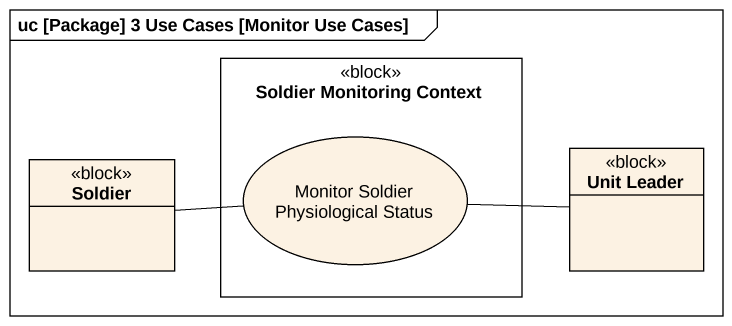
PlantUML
@startuml
mainframe uc [Package] 3 Use Cases [Monitor Use Cases]
allowmixing
hide circle
hide empty members
rectangle "Soldier Monitoring Context" as Soldier_Monitoring_Context <<block>> {
  usecase "Monitor Soldier Physiological Status" as Monitor_Soldier
}
class Soldier <<block>>
class "Unit Leader" as Unit_Leader <<block>>
Soldier -right- Monitor_Soldier
Monitor_Soldier -right- Unit_Leader
@enduml
